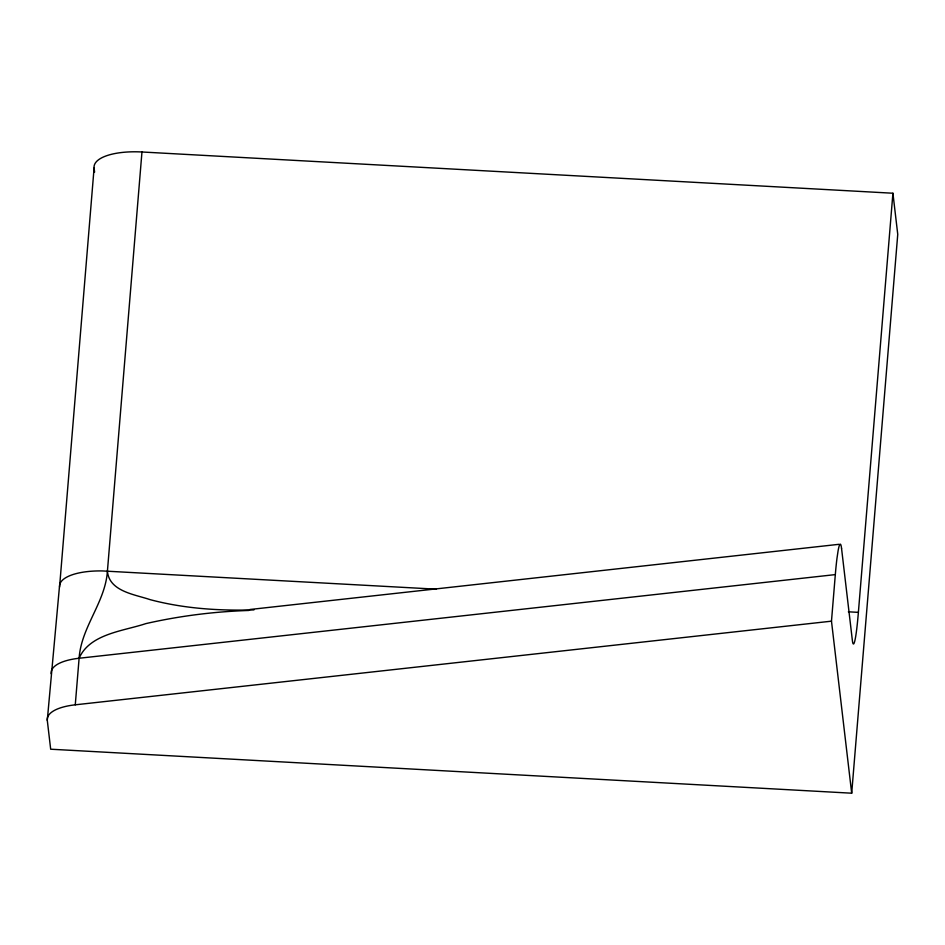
<?xml version="1.0" encoding="UTF-8"?>
<svg xmlns="http://www.w3.org/2000/svg" width="945" height="945" viewBox="0 0 945 945"><rect width="100%" height="100%" fill="white"/><g stroke="black" fill="none" stroke-linecap="round" stroke-linejoin="round"><path stroke-width="1.42" d="M59.559 587.058L94.098 167.938A50.262 18.51 4.7 0 1 141.963 151.991L892.919 193.229L897.75 234.372L851.693 793.198L50.676 749.208L47.285 720.303L59.594 585.168A50.179 18.475 4.7 0 1 102.32 570.934L436.413 589.184M47.285 720.303A50.262 18.51 4.7 0 1 75.269 704.816L79.108 658.252C81.211 626.972 105.32 602.39 107.423 571.111L141.963 151.991M851.693 793.198L831.482 621.172L835.321 574.607L79.108 658.252A50.239 18.498 4.7 0 0 51.124 673.726M841.558 548.443L852.343 640.226A50.262 3.461 -86.9 0 0 858.379 612.36L892.919 193.229M79.108 658.252C89.787 633.788 123.122 631.189 145.884 623.605C179.68 615.916 214.172 611.592 248.807 610.458M249.87 609.501L838.947 544.32M75.269 704.816L831.482 621.172M253.957 609.891C219.098 610.883 183.991 608.615 150.184 599.662C134.485 594.334 109.147 591.416 107.423 571.111M848.362 611.805L858.379 612.36M94.098 167.938L94.594 172.144M835.321 574.595A46.636 3.213 -86.9 0 1 836.998 558.188L838.085 550.852A51.739 3.567 -86.9 0 1 838.735 547.687A53.877 3.709 -86.9 0 1 839.384 545.419L839.987 544.308A58.885 4.063 -86.9 0 1 841.558 548.466"/></g></svg>
